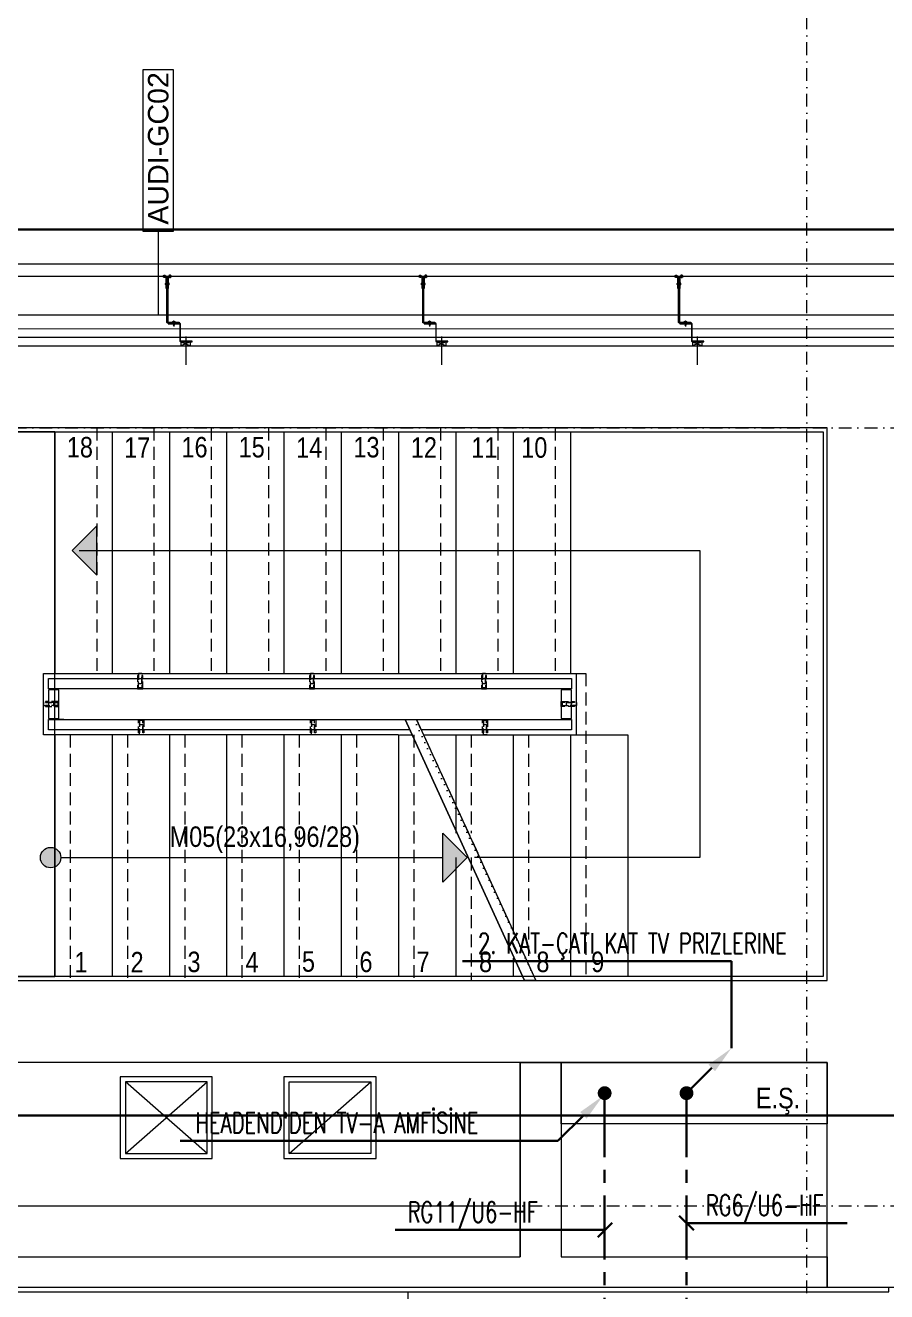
# Model space of a CAD drawing. Extents: x -2598 to 23780, y 0 to 8114.
# Drawn here: x 10286 to 10707, y 2363 to 2982 of the extents above; entities that cross this region are included whole.
import ezdxf
from ezdxf.enums import TextEntityAlignment as Align

# ---------------------------------------------------------------- set-up
doc = ezdxf.new("R2010")
doc.units = 0
doc.header["$LTSCALE"] = 25
doc.header["$MEASUREMENT"] = 0
for name, pattern in [('CENTER', [2, 1.25, -0.25, 0.25, -0.25]), ('DASHDOT2', [0.5, 0.25, -0.125, 0, -0.125]), ('DOT2', [0.125, 0, -0.125]), ('HIDDEN', [0.375, 0.25, -0.125]), ('HIDDEN2', [4.7625, 3.175, -1.5875])]:
    doc.linetypes.add(name, pattern=pattern)
doc.layers.get('0').update_dxf_attribs({"color": 9, "lineweight": 9})
for name, color, linetype, lineweight in [('00', 9, 'Continuous', 9), ('01', 9, 'Continuous', 9), ('06B', 9, 'Continuous', 9), ('06C', 9, 'Continuous', 9), ('06D', 9, 'Continuous', 9), ('10', 9, 'Continuous', 9), ('14', 9, 'Continuous', 9), ('19', 9, 'Continuous', 9), ('19D', 9, 'DOT2', 9), ('20', 9, 'DOT2', 9), ('21', 9, 'Continuous', 9), ('22', 8, 'Continuous', 9), ('24', 9, 'DASHDOT2', 9), ('33', 9, 'BATTING', 9), ('35', 9, 'Continuous', 9), ('E-AŞAĞIDAN GELEN HAT', 7, 'Continuous', 30), ('E-KABLO', 7, 'Continuous', 30), ('E-YUKARI ÇIKAN HAT', 7, 'Continuous', 30)]:
    doc.layers.add(name, color=color, linetype=linetype, lineweight=lineweight)
doc.styles.add('Arial', font='arial.ttf', dxfattribs={"height": 2.5})
doc.styles.add('E-YAZI', font='txttw.shx')
doc.styles.add('MuuM_TEXT-STANDART', font='ARIALN.TTF')
doc.linetypes.add('BATTING', pattern='A,0.0001,-0.1,[134,ltypeshp.shx,S=0.1,R=0,X=-0.1,Y=0],-0.2,[134,ltypeshp.shx,S=0.1,R=180,X=0.1,Y=0],-0.1', length=0.4001)

# ---------------------------------------------------------------- blocks, each defined once
blk = doc.blocks.new('0_wallno')
blk.add_lwpolyline([(-7.84, 1.5), (7.94, 1.5), (7.94, -1.5), (-7.84, -1.5)], close=True)
blk.add_lwpolyline([(7.94, 0), (16.13, 0)])
at = {"style": 'Arial'}
blk.add_attdef('GENISLIK', text='', height=2, dxfattribs=at).set_placement((8.44, 0), align=Align.BOTTOM_LEFT)
blk.add_attdef('DUVARNO', text='', height=2, dxfattribs=at).set_placement((0, 0), align=Align.MIDDLE_CENTER)
blk.add_attdef('YUKSEKLIK', text='', height=2, dxfattribs=at).set_placement((8.44, -0.5), align=Align.TOP_LEFT)
blk = doc.blocks.new('p-lama profili')
at = {"layer": '20', "linetype": 'HIDDEN', "ltscale": 0.5}
blk.add_lwpolyline([(0.75, -0.45), (-0.75, -0.45), (-0.75, -6.5), (-1.25, -6.5), (-1.25, -0.45), (-1.25, -0.45), (-1.25, 0), (1.25, 0), (1.25, -0.45), (1.25, -0.45), (1.25, -6.5), (0.75, -6.5), (0.75, -0.45)], dxfattribs=at)
blk.add_lwpolyline([(-0.75, -2.5), (0.75, -2.5), (0.75, -7.5), (-0.75, -7.5)], close=True, dxfattribs=at)
blk = doc.blocks.new('p- alum kaplama profil')
at = {"lineweight": 13}
blk.add_lwpolyline([(7.12, 12.59), (7.12, 26.49)], dxfattribs=at)
at = {"lineweight": 18}
blk.add_lwpolyline([(4.09, 6.16), (-1.41, 6.16), (-1.41, 6.46), (4.09, 6.46, 0.414214), (4.29, 6.66), (4.29, 14.66, -0.414214), (4.79, 15.16), (10.29, 15.16), (10.29, 14.86), (4.79, 14.86, 0.414214), (4.59, 14.66), (4.59, 6.66, -0.414214)], format="xyb", close=True, dxfattribs=at)
at = {"lineweight": 5}
blk.add_lwpolyline([(9.44, 15.16), (4.79, 15.16), (4.79, 17.16), (9.44, 17.16)], close=True, dxfattribs=at)
for points in [[(4.79, 15.16), (9.44, 17.16)], [(9.44, 15.16), (4.79, 17.16)]]:
    blk.add_lwpolyline(points, dxfattribs=at)
blk.add_lwpolyline([(-2.06, 5.56), (-2.06, -2.34), (-2.06, -15.69), (-1.66, -15.69), (-1.66, -2.34), (-1.66, 5.56), (-1.66, 5.56), (-1.66, 5.57), (-1.66, 5.57), (-1.66, 5.58), (-1.66, 5.58), (-1.65, 5.59), (-1.65, 5.59), (-1.65, 5.59), (-1.65, 5.6), (-1.65, 5.6), (-1.64, 5.61), (-1.64, 5.61), (-1.64, 5.62), (-1.64, 5.62), (-1.63, 5.62), (-1.63, 5.63), (-1.63, 5.63), (-1.62, 5.63), (-1.62, 5.64), (-1.61, 5.64), (-1.61, 5.64), (-1.61, 5.64), (-1.6, 5.65), (-1.6, 5.65), (-1.59, 5.65), (-1.59, 5.65), (-1.58, 5.65), (-1.58, 5.65), (-1.57, 5.66), (-1.57, 5.66), (-1.56, 5.66), (-1.56, 5.66), (3.94, 5.66), (3.94, 6.06), (-1.56, 6.06), (-1.58, 6.06), (-1.61, 6.05), (-1.63, 6.05), (-1.66, 6.05), (-1.68, 6.04), (-1.7, 6.03), (-1.73, 6.03), (-1.75, 6.02), (-1.77, 6.01), (-1.79, 6), (-1.82, 5.99), (-1.84, 5.97), (-1.86, 5.96), (-1.88, 5.94), (-1.89, 5.93), (-1.91, 5.91), (-1.93, 5.89), (-1.95, 5.87), (-1.96, 5.85), (-1.97, 5.83), (-1.99, 5.81), (-2, 5.79), (-2.01, 5.77), (-2.02, 5.75), (-2.03, 5.72), (-2.04, 5.7), (-2.04, 5.68), (-2.05, 5.65), (-2.05, 5.63), (-2.06, 5.61), (-2.06, 5.58)], close=True)
blk.add_lwpolyline([(-1.66, -2.34), (-2.06, -2.34)])
for points in [[(-2.36, -10.84), (-2.36, -16.39), (-2.36, -16.39, -0.414214), (-2.51, -16.54), (-2.51, -16.54), (-4.06, -16.54), (-4.06, -16.84), (-2.51, -16.84), (-2.51, -16.84, 0.414214), (-2.06, -16.39), (-2.06, -10.84)], [(-1.36, -10.84), (-1.66, -10.84), (-1.66, -16.39, 0.414214), (-1.21, -16.84), (-1.21, -16.84), (0.34, -16.84), (0.34, -16.54), (-1.21, -16.54), (-1.21, -16.54, -0.414214), (-1.36, -16.39), (-1.36, -16.39)]]:
    blk.add_lwpolyline(points, format="xyb", close=True)
for points in [[(1.61, 6.87, -10), (0.98, 6.96, -10)], [(1.56, 7.05, -10), (1.02, 7.13, -10)], [(1.05, 6.91, -10), (1.29, 7.56, -10)], [(1.29, 4.93, -10), (1.29, 7.8, -10)], [(1.53, 6.82, -10), (1.29, 7.56, -10)], [(1.29, 6.16, -10), (1.29, 6.26, -10)], [(0.67, 5.66, -10), (1.91, 5.66, -10)], [(0.67, 5.66, -10), (0.67, 5.64, -10), (0.67, 5.62, -10), (0.67, 5.6, -10), (0.68, 5.58, -10), (0.68, 5.56, -10), (0.69, 5.54, -10), (0.69, 5.52, -10), (0.7, 5.5, -10), (0.7, 5.48, -10), (0.71, 5.46, -10), (0.72, 5.45, -10), (0.73, 5.43, -10), (0.74, 5.41, -10), (0.75, 5.4, -10), (0.76, 5.38, -10), (0.77, 5.36, -10), (0.79, 5.35, -10), (0.8, 5.33, -10), (0.81, 5.32, -10), (0.83, 5.31, -10), (0.84, 5.29, -10), (0.86, 5.28, -10), (0.87, 5.27, -10), (0.89, 5.26, -10), (0.91, 5.25, -10), (0.92, 5.24, -10), (0.94, 5.23, -10), (0.96, 5.22, -10), (0.98, 5.21, -10), (1, 5.21, -10), (1.02, 5.2, -10), (1.03, 5.2, -10)], [(0.96, 5.66, -10), (0.97, 5.66, -10), (0.97, 5.66, -10), (0.97, 5.66, -10), (0.98, 5.66, -10), (0.98, 5.66, -10), (0.99, 5.66, -10), (0.99, 5.66, -10), (1, 5.66, -10), (1, 5.67, -10), (1, 5.67, -10), (1.01, 5.67, -10), (1.01, 5.67, -10), (1.01, 5.67, -10), (1.02, 5.68, -10), (1.02, 5.68, -10), (1.02, 5.68, -10), (1.03, 5.69, -10), (1.03, 5.69, -10), (1.03, 5.69, -10), (1.04, 5.7, -10), (1.04, 5.7, -10), (1.04, 5.7, -10), (1.04, 5.71, -10), (1.04, 5.71, -10), (1.05, 5.72, -10), (1.05, 5.72, -10), (1.05, 5.72, -10), (1.05, 5.73, -10), (1.05, 5.73, -10), (1.05, 5.74, -10), (1.05, 5.74, -10), (1.05, 5.75, -10)], [(1.33, 5.85, -10), (0.98, 5.88, -10)], [(1.03, 5.2, -10), (1.04, 5.2, -10), (1.05, 5.19, -10), (1.05, 5.19, -10), (1.06, 5.19, -10), (1.06, 5.19, -10), (1.07, 5.19, -10), (1.07, 5.19, -10), (1.08, 5.19, -10), (1.08, 5.19, -10), (1.09, 5.19, -10), (1.09, 5.18, -10), (1.1, 5.18, -10), (1.1, 5.18, -10), (1.11, 5.18, -10), (1.11, 5.18, -10), (1.12, 5.18, -10), (1.12, 5.18, -10), (1.13, 5.18, -10), (1.13, 5.18, -10), (1.14, 5.18, -10), (1.15, 5.18, -10), (1.15, 5.18, -10), (1.16, 5.17, -10), (1.16, 5.17, -10), (1.17, 5.17, -10), (1.17, 5.17, -10), (1.18, 5.17, -10), (1.18, 5.17, -10), (1.19, 5.17, -10), (1.19, 5.17, -10), (1.2, 5.17, -10), (1.2, 5.17, -10)], [(1.05, 5.83, -10), (1.05, 6.01, -10)], [(1.05, 5.75, -10), (1.05, 5.83, -10)], [(1.2, 5.17, -10), (1.2, 5.2, -10)], [(1.38, 5.2, -10), (1.2, 5.2, -10)], [(1.38, 5.17, -10), (1.38, 5.2, -10)], [(1.38, 5.17, -10), (1.38, 5.17, -10), (1.39, 5.17, -10), (1.39, 5.17, -10), (1.4, 5.17, -10), (1.41, 5.17, -10), (1.41, 5.17, -10), (1.42, 5.17, -10), (1.42, 5.17, -10), (1.43, 5.17, -10), (1.43, 5.18, -10), (1.44, 5.18, -10), (1.44, 5.18, -10), (1.45, 5.18, -10), (1.45, 5.18, -10), (1.46, 5.18, -10), (1.46, 5.18, -10), (1.47, 5.18, -10), (1.47, 5.18, -10), (1.48, 5.18, -10), (1.48, 5.18, -10), (1.49, 5.18, -10), (1.5, 5.19, -10), (1.5, 5.19, -10), (1.51, 5.19, -10), (1.51, 5.19, -10), (1.52, 5.19, -10), (1.52, 5.19, -10), (1.53, 5.19, -10), (1.53, 5.19, -10), (1.54, 5.19, -10), (1.54, 5.2, -10), (1.55, 5.2, -10)], [(1.53, 5.75, -10), (1.53, 5.92, -10)], [(1.53, 5.75, -10), (1.53, 5.74, -10), (1.53, 5.74, -10), (1.53, 5.73, -10), (1.53, 5.73, -10), (1.53, 5.72, -10), (1.54, 5.72, -10), (1.54, 5.72, -10), (1.54, 5.71, -10), (1.54, 5.71, -10), (1.54, 5.7, -10), (1.54, 5.7, -10), (1.55, 5.7, -10), (1.55, 5.69, -10), (1.55, 5.69, -10), (1.55, 5.69, -10), (1.56, 5.68, -10), (1.56, 5.68, -10), (1.56, 5.68, -10), (1.57, 5.67, -10), (1.57, 5.67, -10), (1.58, 5.67, -10), (1.58, 5.67, -10), (1.58, 5.67, -10), (1.59, 5.66, -10), (1.59, 5.66, -10), (1.6, 5.66, -10), (1.6, 5.66, -10), (1.6, 5.66, -10), (1.61, 5.66, -10), (1.61, 5.66, -10), (1.62, 5.66, -10), (1.62, 5.66, -10)], [(1.55, 5.2, -10), (1.57, 5.2, -10), (1.59, 5.21, -10), (1.6, 5.21, -10), (1.62, 5.22, -10), (1.64, 5.23, -10), (1.66, 5.24, -10), (1.68, 5.25, -10), (1.69, 5.26, -10), (1.71, 5.27, -10), (1.73, 5.28, -10), (1.74, 5.29, -10), (1.76, 5.31, -10), (1.77, 5.32, -10), (1.78, 5.33, -10), (1.8, 5.35, -10), (1.81, 5.36, -10), (1.82, 5.38, -10), (1.83, 5.4, -10), (1.84, 5.41, -10), (1.85, 5.43, -10), (1.86, 5.45, -10), (1.87, 5.46, -10), (1.88, 5.48, -10), (1.89, 5.5, -10), (1.89, 5.52, -10), (1.9, 5.54, -10), (1.9, 5.56, -10), (1.9, 5.58, -10), (1.91, 5.6, -10), (1.91, 5.62, -10), (1.91, 5.64, -10), (1.91, 5.66, -10)], [(-1.36, -13.04, 0), (-1.36, -12.37, 0)], [(-1.36, -13.72, 0), (-1.32, -13.68, 0), (-1.29, -13.65, 0), (-1.26, -13.61, 0), (-1.23, -13.58, 0), (-1.2, -13.54, 0), (-1.18, -13.5, 0), (-1.16, -13.45, 0), (-1.14, -13.41, 0), (-1.12, -13.37, 0), (-1.1, -13.32, 0), (-1.09, -13.28, 0), (-1.08, -13.23, 0), (-1.07, -13.18, 0), (-1.06, -13.14, 0), (-1.06, -13.09, 0), (-1.06, -13.04, 0), (-1.06, -12.99, 0), (-1.06, -12.95, 0), (-1.07, -12.9, 0), (-1.08, -12.85, 0), (-1.09, -12.81, 0), (-1.1, -12.76, 0), (-1.12, -12.72, 0), (-1.14, -12.67, 0), (-1.16, -12.63, 0), (-1.18, -12.59, 0), (-1.2, -12.55, 0), (-1.23, -12.51, 0), (-1.26, -12.47, 0), (-1.29, -12.43, 0), (-1.32, -12.4, 0), (-1.36, -12.37, 0)], [(-3.84, -17.04, 0), (-3.81, -17.07, 0), (-3.78, -17.1, 0), (-3.75, -17.12, 0), (-3.72, -17.15, 0), (-3.69, -17.17, 0), (-3.66, -17.19, 0), (-3.62, -17.21, 0), (-3.59, -17.23, 0), (-3.55, -17.24, 0), (-3.52, -17.26, 0), (-3.48, -17.27, 0), (-3.44, -17.28, 0), (-3.4, -17.28, 0), (-3.36, -17.29, 0), (-3.32, -17.29, 0), (-3.29, -17.29, 0), (-3.25, -17.29, 0), (-3.21, -17.29, 0), (-3.17, -17.28, 0), (-3.13, -17.28, 0), (-3.09, -17.27, 0), (-3.06, -17.26, 0), (-3.02, -17.24, 0), (-2.98, -17.23, 0), (-2.95, -17.21, 0), (-2.91, -17.19, 0), (-2.88, -17.17, 0), (-2.85, -17.15, 0), (-2.82, -17.12, 0), (-2.79, -17.1, 0), (-2.76, -17.07, 0), (-2.73, -17.04, 0)], [(-3.29, -17.04, 0), (-3.84, -17.04, 0)], [(-2.85, -16.54, 0), (-2.86, -16.51, 0), (-2.87, -16.47, 0), (-2.89, -16.44, 0), (-2.91, -16.41, 0), (-2.93, -16.38, 0), (-2.96, -16.35, 0), (-2.98, -16.33, 0), (-3.01, -16.31, 0), (-3.04, -16.29, 0), (-3.07, -16.27, 0), (-3.11, -16.25, 0), (-3.14, -16.24, 0), (-3.18, -16.23, 0), (-3.21, -16.22, 0), (-3.25, -16.22, 0), (-3.29, -16.22, 0), (-3.32, -16.22, 0), (-3.36, -16.22, 0), (-3.39, -16.23, 0), (-3.43, -16.24, 0), (-3.46, -16.25, 0), (-3.5, -16.27, 0), (-3.53, -16.29, 0), (-3.56, -16.31, 0), (-3.59, -16.33, 0), (-3.61, -16.35, 0), (-3.64, -16.38, 0), (-3.66, -16.41, 0), (-3.68, -16.44, 0), (-3.7, -16.47, 0), (-3.71, -16.51, 0), (-3.73, -16.54, 0)], [(-3.29, -16.54, 0), (-3.73, -16.54, 0)], [(-3.29, -16.54, 0), (-3.55, -16.54, 0)], [(-3.55, -16.54, 0), (-3.29, -16.54, 0)], [(-3.55, -17.04, 0), (-3.55, -16.54, 0)], [(-3.29, -17.54, 0), (-3.29, -16.04, 0)], [(-3.29, -16.54, 0), (-2.85, -16.54, 0)], [(-3.29, -16.54, 0), (-3.03, -16.54, 0)], [(-3.03, -16.54, 0), (-3.29, -16.54, 0)], [(-3.29, -17.04, 0), (-2.73, -17.04, 0)], [(-3.03, -17.04, 0), (-3.03, -16.54, 0)], [(-2.86, -13.04, 0), (-0.86, -13.04, 0)], [(-2.36, -12.52, 0), (-2.4, -12.53, 0), (-2.43, -12.56, 0), (-2.47, -12.58, 0), (-2.5, -12.6, 0), (-2.53, -12.63, 0), (-2.56, -12.66, 0), (-2.59, -12.69, 0), (-2.61, -12.73, 0), (-2.63, -12.76, 0), (-2.65, -12.8, 0), (-2.67, -12.84, 0), (-2.68, -12.88, 0), (-2.69, -12.92, 0), (-2.7, -12.96, 0), (-2.71, -13, 0), (-2.71, -13.04, 0), (-2.71, -13.08, 0), (-2.7, -13.13, 0), (-2.69, -13.17, 0), (-2.68, -13.21, 0), (-2.67, -13.25, 0), (-2.65, -13.28, 0), (-2.63, -13.32, 0), (-2.61, -13.36, 0), (-2.59, -13.39, 0), (-2.56, -13.42, 0), (-2.53, -13.45, 0), (-2.5, -13.48, 0), (-2.47, -13.51, 0), (-2.43, -13.53, 0), (-2.4, -13.55, 0), (-2.36, -13.57, 0)], [(-2.36, -13.04, 0), (-2.36, -12.52, 0)], [(-2.36, -13.04, 0), (-2.36, -12.73, 0)], [(-2.36, -12.73, 0), (-2.36, -13.04, 0)], [(-1.36, -12.73, 0), (-2.36, -12.73, 0)], [(-2.36, -13.04, 0), (-2.36, -13.36, 0)], [(-2.36, -13.04, 0), (-2.36, -13.57, 0)], [(-2.36, -13.36, 0), (-2.36, -13.04, 0)], [(-1.36, -13.36, 0), (-2.36, -13.36, 0)], [(-1.36, -13.04, 0), (-1.36, -13.72, 0)], [(-0.56, -17.04, 0), (-1.11, -17.04, 0)], [(0, -17.04, 0), (-0.03, -17.07, 0), (-0.06, -17.1, 0), (-0.09, -17.12, 0), (-0.12, -17.15, 0), (-0.15, -17.17, 0), (-0.18, -17.19, 0), (-0.22, -17.21, 0), (-0.25, -17.23, 0), (-0.29, -17.24, 0), (-0.33, -17.26, 0), (-0.36, -17.27, 0), (-0.4, -17.28, 0), (-0.44, -17.28, 0), (-0.48, -17.29, 0), (-0.52, -17.29, 0), (-0.56, -17.29, 0), (-0.59, -17.29, 0), (-0.63, -17.29, 0), (-0.67, -17.28, 0), (-0.71, -17.28, 0), (-0.75, -17.27, 0), (-0.79, -17.26, 0), (-0.82, -17.24, 0), (-0.86, -17.23, 0), (-0.89, -17.21, 0), (-0.93, -17.19, 0), (-0.96, -17.17, 0), (-0.99, -17.15, 0), (-1.02, -17.12, 0), (-1.05, -17.1, 0), (-1.08, -17.07, 0), (-1.11, -17.04, 0)], [(-1, -16.54, 0), (-0.98, -16.51, 0), (-0.97, -16.47, 0), (-0.95, -16.44, 0), (-0.93, -16.41, 0), (-0.91, -16.38, 0), (-0.88, -16.35, 0), (-0.86, -16.33, 0), (-0.83, -16.31, 0), (-0.8, -16.29, 0), (-0.77, -16.27, 0), (-0.73, -16.25, 0), (-0.7, -16.24, 0), (-0.66, -16.23, 0), (-0.63, -16.22, 0), (-0.59, -16.22, 0), (-0.56, -16.22, 0), (-0.52, -16.22, 0), (-0.48, -16.22, 0), (-0.45, -16.23, 0), (-0.41, -16.24, 0), (-0.38, -16.25, 0), (-0.34, -16.27, 0), (-0.31, -16.29, 0), (-0.28, -16.31, 0), (-0.25, -16.33, 0), (-0.23, -16.35, 0), (-0.2, -16.38, 0), (-0.18, -16.41, 0), (-0.16, -16.44, 0), (-0.14, -16.47, 0), (-0.13, -16.51, 0), (-0.12, -16.54, 0)], [(-0.56, -16.54, 0), (-1, -16.54, 0)], [(-0.56, -16.54, 0), (-0.82, -16.54, 0)], [(-0.82, -16.54, 0), (-0.56, -16.54, 0)], [(-0.82, -17.04, 0), (-0.82, -16.54, 0)], [(-0.56, -17.54, 0), (-0.56, -16.04, 0)], [(-0.56, -16.54, 0), (-0.3, -16.54, 0)], [(-0.56, -16.54, 0), (-0.12, -16.54, 0)], [(-0.3, -16.54, 0), (-0.56, -16.54, 0)], [(-0.56, -17.04, 0), (0, -17.04, 0)], [(-0.3, -17.04, 0), (-0.3, -16.54, 0)]]:
    blk.add_polyline3d(points)
blk = doc.blocks.new('100_YUKARI ÇIKAN HAT')
at = {"layer": 'E-YUKARI ÇIKAN HAT', "color": 3, "linetype": 'Continuous'}
blk.add_line((2.47, 2.47), (0, 0), dxfattribs=at)
at = {"layer": 'E-YUKARI ÇIKAN HAT', "color": 4, "linetype": 'Continuous', "const_width": 0.675}
blk.add_lwpolyline([(-0.34, 0, 1), (0.34, 0, 1)], format="xyb", close=True, dxfattribs=at)
at = {"layer": 'E-YUKARI ÇIKAN HAT', "color": 3, "linetype": 'Continuous'}
blk.add_solid([(2.15, 2.79), (2.79, 2.15), (4.38, 4.38)], dxfattribs=at)
blk = doc.blocks.new('100_AŞAĞIDAN GELEN HAT')
at = {"layer": 'E-AŞAĞIDAN GELEN HAT', "color": 3, "linetype": 'Continuous'}
blk.add_line((-2.07, -2.17), (-4.55, -4.64), dxfattribs=at)
at = {"layer": 'E-AŞAĞIDAN GELEN HAT', "color": 4, "linetype": 'Continuous', "const_width": 0.675}
blk.add_lwpolyline([(-0.34, 0, 1), (0.34, 0, 1)], format="xyb", close=True, dxfattribs=at)
at = {"layer": 'E-AŞAĞIDAN GELEN HAT', "color": 3, "linetype": 'Continuous'}
blk.add_solid([(-2.39, -1.85), (-1.76, -2.49), (-0.16, -0.26)], dxfattribs=at)

msp = doc.modelspace()

# ---------------------------------------------------------------- hatches: boundary and pattern name
at = {"layer": '19'}
h = msp.add_hatch(color=256, dxfattribs=at)
h.dxf.hatch_style = 1
h.paths.add_polyline_path([(10320.5, 2713), (10320.5, 2737), (10308.48, 2725)])
h = msp.add_hatch(color=256, dxfattribs=at)
h.dxf.hatch_style = 1
h.paths.add_polyline_path([(10489.56, 2563), (10489.56, 2587), (10501.58, 2575)])
h = msp.add_hatch(color=256, dxfattribs=at)
h.dxf.hatch_style = 1
edge = h.paths.add_edge_path()
edge.add_arc((10298, 2575), 5, -90, 270)

# ---------------------------------------------------------------- linework, layer by layer
at = {"layer": '00'}
for points in [[(10247.5, 2380), (10527.5, 2380), (10527.5, 2475), (10547.5, 2475), (10547.5, 2380), (10677.5, 2380), (10677.5, 2365), (10232.5, 2365)], [(10527.5, 2475), (10527.5, 2380)], [(10547.5, 2475), (10547.5, 2380)]]:
    msp.add_lwpolyline(points, dxfattribs=at)
at = {"layer": '01'}
msp.add_lwpolyline([(10247.5, 2825), (10727.5, 2825), (10727.5, 2365), (10677.5, 2365), (10677.5, 2475), (10287.5, 2475), (10287.5, 2475), (10247.5, 2475), (10247.5, 2515), (10677.5, 2515), (10677.5, 2785), (10247.5, 2785)], close=True, dxfattribs=at)
at = {"layer": '06B'}
for points in [[(10552.5, 2657.5), (10304.5, 2657.5), (10297, 2657.5), (10297, 2662.5), (10550, 2662.5), (10552.5, 2662.5), (10552.5, 2657.5)], [(10550, 2662.5), (10552.5, 2662.5)], [(10302, 2657), (10297, 2657), (10297, 2643), (10302, 2643), (10302, 2657)], [(10473.45, 2637.5), (10297, 2637.5), (10297, 2637.5), (10297, 2640), (10297, 2642.5), (10471.17, 2642.5), (10473.45, 2637.5)], [(10304.5, 2642.5), (10297, 2642.5)], [(10550, 2642.5), (10552.5, 2642.5), (10552.5, 2637.5), (10479.04, 2637.5), (10476.76, 2642.5), (10550, 2642.5), (10550, 2642.5)]]:
    msp.add_lwpolyline(points, dxfattribs=at)
msp.add_lwpolyline([(10547.5, 2657), (10547.5, 2643), (10552.5, 2643), (10552.5, 2657)], close=True, dxfattribs=at)
at = {"layer": '06C'}
msp.add_line((7067.5, 2865), (10767.5, 2865), dxfattribs=at)
at = {"layer": '06D'}
for points in [[(10742.5, 1990.05), (10742.5, 2840), (9855, 2840)], [(10735.7, 1998.05), (10735.71, 2833.2), (9855, 2833.25)], [(10547.5, 2475), (10677.5, 2475), (10677.5, 2445), (10547.5, 2445), (10547.5, 2475)], [(10374.5, 2430.5), (10334.5, 2465.5)], [(10334.5, 2430.5), (10374.5, 2465.5)], [(10414.5, 2430.5), (10454.5, 2465.5)]]:
    msp.add_lwpolyline(points, dxfattribs=at)
for points in [[(10142.5, 2405), (10527.5, 2405), (10527.5, 2475), (10142.5, 2475)], [(10332, 2428), (10377, 2428), (10377, 2468), (10332, 2468)], [(10412, 2428), (10457, 2428), (10457, 2468), (10412, 2468)], [(10334.5, 2430.5), (10374.5, 2430.5), (10374.5, 2465.5), (10334.5, 2465.5)], [(10454.5, 2430.5), (10414.5, 2430.5), (10414.5, 2465.5), (10454.5, 2465.5)]]:
    msp.add_lwpolyline(points, close=True, dxfattribs=at)
at = {"layer": '10'}
msp.add_line((8088.98, 2859), (10761.5, 2859), dxfattribs=at)
at = {"layer": '10', "const_width": 0.1}
msp.add_lwpolyline([(10738.5, 1990.05), (10738.5, 2836), (9848.37, 2836)], dxfattribs=at)
at = {"layer": '14'}
for points in [[(10245.5, 2783), (10675.5, 2783), (10675.5, 2517), (10245.5, 2517)], [(10232.5, 2365), (10232.5, 2363), (10707.5, 2363), (10707.5, 2365)]]:
    msp.add_lwpolyline(points, dxfattribs=at)
at = {"layer": '19', "linetype": 'Continuous'}
for points in [[(10328, 2783), (10328, 2665)], [(10356, 2783), (10356, 2665)], [(10384, 2783), (10384, 2665)], [(10412, 2783), (10412, 2665)], [(10440, 2783), (10440, 2665)], [(10468, 2783), (10468, 2665)], [(10496, 2783), (10496, 2665)], [(10524, 2783), (10524, 2665)], [(10552, 2783), (10552, 2665)], [(10300, 2635), (10294.5, 2635), (10294.5, 2665), (10557.5, 2665)], [(10555, 2635), (10555, 2665)], [(10440, 2635), (10300, 2635), (10300, 2517)], [(10468, 2635), (10328, 2635), (10328, 2517)], [(10356, 2635), (10356, 2517)], [(10384, 2635), (10384, 2517)], [(10412, 2635), (10412, 2517)], [(10440, 2635), (10440, 2517)], [(10468, 2635), (10468, 2517)], [(10468.5, 2635), (10474.55, 2635)], [(10480.14, 2635), (10552, 2635)], [(10496, 2635), (10496, 2586.98)], [(10524, 2635), (10524, 2537.69)], [(10552, 2635), (10552, 2517)], [(10496, 2575), (10496, 2517)], [(10524, 2525.93), (10524, 2517)]]:
    msp.add_lwpolyline(points, dxfattribs=at)
at = {"layer": '19'}
for points in [[(10320.5, 2713), (10320.5, 2737), (10308.48, 2725)], [(10489.56, 2563), (10489.56, 2587), (10501.58, 2575)]]:
    msp.add_lwpolyline(points, close=True, dxfattribs=at)
for points in [[(10312.02, 2725), (10615.25, 2725), (10615.25, 2575), (10505.14, 2575)], [(10471.17, 2642.5), (10476.76, 2642.5), (10535.09, 2515), (10529.5, 2515), (10471.17, 2642.5)], [(10471.17, 2642.5), (10529.5, 2515)], [(10471.17, 2642.5), (10529.5, 2515)], [(10303, 2575), (10489.56, 2575), (10489.56, 2575)]]:
    msp.add_lwpolyline(points, dxfattribs=at)
msp.add_circle((10298, 2575), 5, dxfattribs=at)
msp.add_circle((10298, 2575), 5, dxfattribs=at)
at = {"layer": '19D', "linetype": 'HIDDEN'}
for points in [[(10320.5, 2785), (10320.5, 2665)], [(10348.5, 2785), (10348.5, 2665)], [(10376.5, 2785), (10376.5, 2665)], [(10404.5, 2785), (10404.5, 2665)], [(10432.5, 2785), (10432.5, 2665)], [(10460.5, 2785), (10460.5, 2665)], [(10488.5, 2785), (10488.5, 2665)], [(10516.5, 2785), (10516.5, 2665)], [(10544.5, 2785), (10544.5, 2665)], [(10555, 2665), (10559.5, 2665), (10559.5, 2515)], [(10476.76, 2642.5), (10535.09, 2515)], [(10307.5, 2635), (10307.5, 2515)], [(10335.5, 2635), (10335.5, 2515)], [(10363.5, 2635), (10363.5, 2515)], [(10391.5, 2635), (10391.5, 2515)], [(10419.5, 2635), (10419.5, 2515)], [(10447.5, 2635), (10447.5, 2515)], [(10475.5, 2635), (10475.5, 2515)], [(10503.5, 2635), (10503.5, 2586.98)], [(10531.5, 2635), (10531.5, 2526.98)], [(10503.5, 2575), (10503.5, 2515)]]:
    msp.add_lwpolyline(points, dxfattribs=at)
at = {"layer": '19D'}
msp.add_lwpolyline([(10476.76, 2640), (10535.09, 2515)], dxfattribs=at)
at = {"layer": '21', "linetype": 'HIDDEN2', "ltscale": 0.1, "const_width": 1}
msp.add_lwpolyline([(10092.2, 2881.81), (10799.19, 2881.81), (10799.19, 2449.05), (10092.2, 2449.05)], close=True, dxfattribs=at)
at = {"layer": '24'}
for points in [[(10667.5, 195), (10667.5, 4035)], [(6827.5, 2785), (11027.5, 2785)], [(6827.5, 2405), (11027.5, 2405)]]:
    msp.add_lwpolyline(points, dxfattribs=at)
at = {"layer": '33', "ltscale": 0.4}
msp.add_lwpolyline([(10731.5, 2000.27), (10731.5, 2829), (9855, 2829)], dxfattribs=at)
at = {"layer": '35'}
msp.add_lwpolyline([(7909.5, 2803), (8525.5, 2803), (8525.5, 2363), (10472.5, 2363), (10472.5, 2240), (9967.4, 2240), (10004.84, 1897.89, 0.099521), (7703.07, 1167.17)], format="xyb", dxfattribs=at)
msp.add_lwpolyline([(10300, 2517), (10300, 2635), (10300, 2635), (10300, 2783), (10245.5, 2783), (10245.5, 2803), (10009.5, 2803), (10009.5, 2637), (10014.5, 2637), (10014.5, 2618), (10009.5, 2618), (10009.5, 2382), (10014.5, 2382), (10014.5, 2363), (10120.5, 2363), (10120.5, 2382), (10125.5, 2382), (10125.5, 2618), (10120.5, 2618), (10120.5, 2637), (10144.5, 2637), (10144.5, 2492), (10245.5, 2492), (10245.5, 2517)], close=True, dxfattribs=at)
for points in [[(10300, 2783), (10300, 2665), (10328, 2665)], [(10552, 2635), (10580, 2635), (10580, 2517)]]:
    msp.add_lwpolyline(points, dxfattribs=at)
at = {"layer": 'E-KABLO'}
for p, q in [((10630.61, 2524.44), (10499.32, 2524.44)), ((10630.61, 2481.86), (10630.61, 2524.44)), ((10545.97, 2436.75), (10361.24, 2436.75)), ((10605.17, 2400.05), (10612.24, 2392.98)), ((10572.43, 2396.67), (10565.36, 2389.6)), ((10608.7, 2396.52), (10687.18, 2396.52)), ((10568.9, 2393.13), (10466.3, 2393.13))]:
    msp.add_line(p, q, dxfattribs=at)
at = {"layer": 'E-KABLO', "color": 4, "linetype": 'CENTER'}
msp.add_line((10568.7, 2459.96), (10568.7, 2358.44), dxfattribs=at)
at = {"layer": 'E-KABLO', "color": 6, "linetype": 'CENTER'}
msp.add_line((10608.7, 2459.96), (10608.7, 2347.69), dxfattribs=at)

# ---------------------------------------------------------------- block references
at = {"xscale": -1}
for p, rotation in [((10341.75, 2657.5), 180), ((10425.75, 2657.5), 180), ((10509.75, 2657.5), 180), ((10302, 2650), 270)]:
    msp.add_blockref('p-lama profili', p, dxfattribs=dict(at, rotation=rotation))
at = {"rotation": 90}
msp.add_blockref('p-lama profili', (10547.5, 2650), dxfattribs=at)
for p in [(10342.25, 2642.5), (10426.25, 2642.5), (10510.25, 2642.5)]:
    msp.add_blockref('p-lama profili', p)
at = {"layer": '10', "xscale": -1, "rotation": 180}
for p in [(10356.86, 2842.16), (10481.86, 2842.16), (10606.86, 2842.16)]:
    msp.add_blockref('p- alum kaplama profil', p, dxfattribs=at)
at = {"layer": '22'}
ref = msp.add_blockref('0_wallno', (10350.55, 2920.66), dxfattribs=dict(at, xscale=-5, yscale=5, zscale=5, rotation=90))
ref.add_attrib('DUVARNO', 'AUDI-GC02', dxfattribs={"layer": '0', "height": 10, "rotation": 90, "style": 'Arial'}).set_placement((10350.55, 2921.4), align=Align.MIDDLE_CENTER)
at = {"layer": 'E-AŞAĞIDAN GELEN HAT', "xscale": 5, "yscale": 5, "zscale": 5}
msp.add_blockref('100_AŞAĞIDAN GELEN HAT', (10568.7, 2459.96), dxfattribs=at)
at = {"layer": 'E-YUKARI ÇIKAN HAT', "xscale": 5, "yscale": 5, "zscale": 5}
msp.add_blockref('100_YUKARI ÇIKAN HAT', (10608.7, 2459.96), dxfattribs=at)

# ---------------------------------------------------------------- texts
at = {"layer": '21', "style": 'MuuM_TEXT-STANDART'}
for s, p in [('18', (10305.93, 2770.48)), ('17', (10333.95, 2770.31)), ('16', (10361.95, 2770.48)), ('15', (10389.89, 2770.48)), ('14', (10417.97, 2770.31)), ('13', (10445.95, 2770.48)), ('12', (10474.02, 2770.31)), ('11', (10503.53, 2770.31)), ('10', (10527.95, 2770.31)), ('1', (10309.67, 2518.93)), ('2', (10337.06, 2518.93)), ('3', (10364.87, 2519.1)), ('4', (10393.21, 2518.97)), ('5', (10420.8, 2519.27)), ('6', (10448.91, 2519.1)), ('7', (10476.8, 2519.1)), ('8', (10507.34, 2519.1)), ('8', (10535.34, 2519.1)), ('9', (10562.16, 2519.1)), ('E.Ş.', (10642.6, 2452.57))]:
    msp.add_text(s, height=10, dxfattribs=at).set_placement(p)
at = {"layer": '21', "color": 250, "insert": (10402.65, 2590.24), "char_height": 10, "attachment_point": 2, "style": 'MuuM_TEXT-STANDART'}
msp.add_mtext('M05(23x16,96/28)', dxfattribs=at)
at = {"layer": 'E-KABLO', "color": 3, "linetype": 'Continuous', "style": 'E-YAZI', "width": 0.7}
for s, p in [('2. KAT-ÇATI KAT TV PRIZLERINE', (10506.8, 2528.15)), ("HEADEND'DEN TV-A AMFİSİNE", (10368.72, 2440.46)), ('RG11/U6-HF', (10472.41, 2396.84)), ('RG6/U6-HF', (10618.07, 2400.23))]:
    msp.add_text(s, height=10, dxfattribs=at).set_placement(p)

doc.saveas('drawing.dxf')
